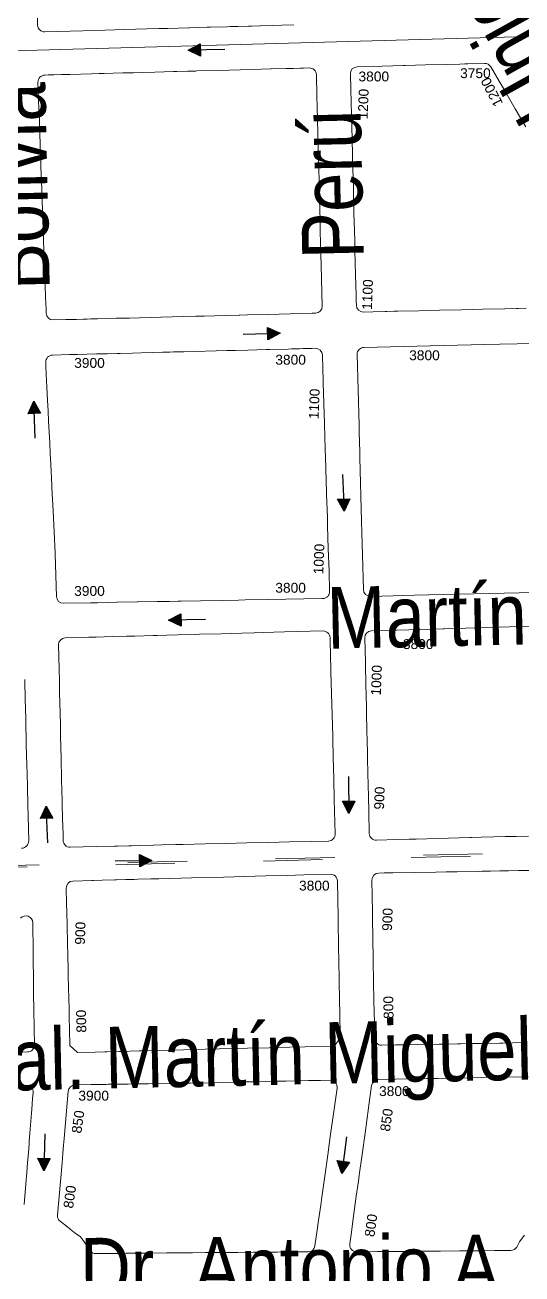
# Model space of a CAD drawing. Header units: millimetres. Extents: x 11558 to 23675, y 49449 to 61482.
# Drawn here: x 16625 to 16827, y 54186 to 54693 of the extents above; entities that cross this region are included whole.
import ezdxf

# ---------------------------------------------------------------- set-up
doc = ezdxf.new("R2010")
doc.units = ezdxf.units.MM
doc.linetypes.add('ACAD_ISO03W100', pattern=[30, 12, -18])
for name, color, linetype in [('0. plano base - nombres calles', 22, 'Continuous'), ('0. Plano Base - PLANO', 254, 'Continuous'), ('0. Plano base - sentido calles', 253, 'Continuous'), ('0.BARRIOS - DIVISIÓN', 12, 'ACAD_ISO03W100'), ('7. puesta en valor CC la lucila', 212, 'Continuous'), ('numeración', 7, 'Continuous')]:
    doc.layers.add(name, color=color, linetype=linetype)
doc.layers.add('Linea 133 ida', color=7, linetype='Continuous', true_color=0x940000)
doc.layers.get('7. puesta en valor CC la lucila').off()
doc.styles.get("Standard").update_dxf_attribs({"font": 'arial.ttf'})

# ---------------------------------------------------------------- blocks, each defined once
blk = doc.blocks.new('MANZANAS')
at = {"layer": '0. Plano Base - PLANO', "color": 0, "linetype": 'Continuous', "lineweight": 5}
for points in [[(5636792.74, 6177398.62), (5636788.49, 6177396.26), (5636785.07, 6177394.36), (5636780.92, 6177392.06), (5636780.78, 6177391.98), (5636777.73, 6177390.29), (5636776.67, 6177389.7), (5636772.89, 6177387.6), (5636770.1, 6177386.05), (5636769.14, 6177385.52), (5636763.23, 6177382.24), (5636762.06, 6177381.58), (5636761.94, 6177381.52), (5636755.58, 6177377.99), (5636755.41, 6177377.9), (5636747.99, 6177373.78), (5636744.8, 6177372), (5636740.62, 6177369.68), (5636732.72, 6177365.3), (5636725.62, 6177361.36), (5636717.82, 6177357.03), (5636704.27, 6177349.5, -0.416144), (5636700.45, 6177350.61), (5636693.18, 6177363.92)], [(5636929.51, 6177339.95), (5636926.68, 6177338.4), (5636926.07, 6177338.06), (5636921.95, 6177335.79), (5636914.18, 6177331.53), (5636906.5, 6177327.3), (5636898.76, 6177323.05), (5636891.36, 6177318.98), (5636883.91, 6177314.89), (5636882.6, 6177314.16), (5636879.94, 6177312.7), (5636879.42, 6177312.42), (5636874.96, 6177309.96), (5636871.63, 6177308.14, -0.413484), (5636867.83, 6177309.24), (5636867.06, 6177310.64), (5636865.37, 6177313.69), (5636864.36, 6177315.53), (5636864.2, 6177315.81), (5636861.49, 6177320.71), (5636859.72, 6177323.91), (5636856.79, 6177329.21), (5636855.77, 6177331.05), (5636852.56, 6177336.85), (5636851.98, 6177337.9), (5636851.54, 6177338.71), (5636849.67, 6177342.08), (5636847.73, 6177345.6), (5636847.19, 6177346.56), (5636845.94, 6177348.84), (5636845.08, 6177350.38), (5636844.79, 6177350.91), (5636842.93, 6177354.27), (5636838.72, 6177361.89), (5636834.69, 6177369.18), (5636833.18, 6177371.91), (5636830.35, 6177377.03), (5636825.41, 6177385.96), (5636822.3, 6177391.58, -0.414115), (5636823.4, 6177395.38), (5636832.34, 6177400.33), (5636839.87, 6177404.5), (5636840.64, 6177404.93), (5636844.14, 6177406.86), (5636847.66, 6177408.81), (5636855.01, 6177412.88), (5636859.91, 6177415.59), (5636861.74, 6177416.6), (5636862.7, 6177417.13), (5636868.72, 6177420.47, -0.27384), (5636871.57, 6177420.38), (5636877.34, 6177416.74), (5636880.65, 6177414.64), (5636884.51, 6177412.2), (5636887.32, 6177410.43), (5636888.28, 6177409.82), (5636895.48, 6177405.27)], [(5636985.38, 6177238.85), (5636980.38, 6177236.09), (5636948.25, 6177218.4), (5636948.11, 6177218.32), (5636943.06, 6177215.54), (5636935.5, 6177211.37), (5636927.41, 6177206.92, -0.4136), (5636923.61, 6177208.02), (5636916.77, 6177220.38), (5636912.44, 6177228.19), (5636910.22, 6177232.2), (5636897.61, 6177254.99), (5636896.53, 6177256.94), (5636892.56, 6177264.12), (5636891.21, 6177266.56), (5636877.33, 6177291.63, -0.414983), (5636878.43, 6177295.44), (5636902.04, 6177308.42), (5636906.94, 6177311.11), (5636921.53, 6177319.14), (5636926.76, 6177322.02), (5636945.21, 6177332.16)], [(5637029.22, 6177150.08), (5637024.83, 6177147.65), (5637021.02, 6177145.54), (5637016.9, 6177143.25), (5637012.49, 6177140.8), (5637009, 6177138.87), (5637008.45, 6177138.56), (5637000.89, 6177134.37), (5636995.76, 6177131.53), (5636993.15, 6177130.08), (5636989.31, 6177127.95), (5636986.83, 6177126.57), (5636982.74, 6177124.3), (5636975.22, 6177120.14, -0.415071), (5636971.41, 6177121.24), (5636967.15, 6177128.99), (5636964.21, 6177134.33), (5636964.07, 6177134.59), (5636962.12, 6177138.15), (5636959.52, 6177142.88), (5636956.89, 6177147.68), (5636955.31, 6177150.55), (5636953.72, 6177153.45), (5636950.94, 6177158.52), (5636948.26, 6177163.4), (5636946.63, 6177166.37), (5636942.31, 6177174.24), (5636938.53, 6177181.12), (5636937.96, 6177182.16), (5636933.15, 6177190.92, -0.412766), (5636934.25, 6177194.72), (5636943.11, 6177199.64), (5636947.46, 6177202.05), (5636951.73, 6177204.42), (5636959.66, 6177208.83), (5636960.01, 6177209.02), (5636967.67, 6177213.28), (5636975.22, 6177217.47), (5636979.57, 6177219.89), (5636983.26, 6177221.94), (5636990.49, 6177225.95)], [(5637066.51, 6177074.84), (5637062.33, 6177072.57), (5637058.8, 6177070.66), (5637057.71, 6177070.07), (5637051.2, 6177066.53), (5637050.24, 6177066.02), (5637047.13, 6177064.33), (5637043.68, 6177062.46), (5637042.62, 6177061.88), (5637039.32, 6177060.09), (5637036.08, 6177058.33), (5637028.38, 6177054.15), (5637025.46, 6177052.57), (5637020.64, 6177049.96), (5637015.51, 6177047.18, -0.414648), (5637011.72, 6177048.31), (5637008.92, 6177053.49), (5637006.27, 6177058.38), (5637004.72, 6177061.24), (5637000.45, 6177069.14), (5636996.99, 6177075.56), (5636996.5, 6177076.45), (5636992.19, 6177084.43), (5636988.7, 6177090.89), (5636988.21, 6177091.79), (5636987.33, 6177093.42), (5636981.12, 6177104.92, -0.413936), (5636982.25, 6177108.71), (5636984.14, 6177109.74), (5636987.3, 6177111.45), (5636994.9, 6177115.57), (5637002.61, 6177119.74), (5637006.31, 6177121.75), (5637009.2, 6177123.31), (5637010.28, 6177123.9), (5637017.95, 6177128.05), (5637019.12, 6177128.69), (5637022.12, 6177130.32), (5637025.43, 6177132.11), (5637028.62, 6177133.84), (5637032.09, 6177135.72), (5637033.08, 6177136.25), (5637037.93, 6177138.88)], [(5636818.4, 6177112.28), (5636822.55, 6177104.75), (5636823.9, 6177102.31), (5636823.96, 6177102.18), (5636826.29, 6177097.96), (5636826.71, 6177097.2), (5636827.48, 6177095.81), (5636828.36, 6177094.22), (5636828.99, 6177093.07), (5636830.87, 6177089.67), (5636833.54, 6177084.82), (5636835.06, 6177082.07), (5636837.15, 6177078.28), (5636839.24, 6177074.48), (5636843.45, 6177066.85), (5636844.95, 6177064.15), (5636847.86, 6177058.86), (5636849.95, 6177055.07), (5636850.07, 6177054.86, -0.413982), (5636848.89, 6177050.78)], [(5637102.55, 6177005.46), (5637102.21, 6177003.32), (5637102.09, 6177002.09), (5637102.01, 6176999.71, -0.268447), (5637100.52, 6176997.33), (5637094.63, 6176994.21), (5637090.65, 6176992.1), (5637089.41, 6176991.44), (5637082.87, 6176987.97), (5637082.15, 6176987.59), (5637075.29, 6176983.96), (5637073.16, 6176982.83), (5637071.02, 6176981.7), (5637067.49, 6176979.83), (5637062.55, 6176977.21), (5637060.56, 6176976.15), (5637059.9, 6176975.81), (5637054.81, 6176973.1), (5637053.49, 6176972.41), (5637052.54, 6176971.9), (5637045.22, 6176968.02, -0.457428), (5637041.27, 6176969.55), (5637039.65, 6176974.1), (5637038.12, 6176978.38), (5637034.7, 6176988), (5637033.24, 6176992.09), (5637032.65, 6176993.75), (5637031.81, 6176996.1), (5637028.97, 6177004.09), (5637026.02, 6177012.37), (5637022.54, 6177022.12), (5637019.46, 6177030.78, -0.369419), (5637020.76, 6177034.18), (5637026.94, 6177037.53), (5637034.74, 6177041.77), (5637038.14, 6177043.62), (5637042.13, 6177045.78), (5637048.61, 6177049.3), (5637049.83, 6177049.97), (5637053.45, 6177051.93), (5637057.51, 6177054.14), (5637065.8, 6177058.64), (5637074.34, 6177063.27)], [(5636861.67, 6177025.41, -0.683082), (5636866.85, 6177026.04), (5636872.4, 6177015.71), (5636874.75, 6177011.34), (5636876.78, 6177007.56), (5636878.79, 6177003.82), (5636880.34, 6177000.93), (5636883.74, 6176994.6), (5636890.39, 6176982.25, -0.414769), (5636889.24, 6176978.46), (5636871.72, 6176969.08)], [(5636886.84, 6176961.76), (5636894.92, 6176966.16, -0.443114), (5636898.84, 6176964.8), (5636899.78, 6176962.58), (5636901.5, 6176958.53), (5636902.07, 6176957.17), (5636905.29, 6176949.59), (5636906.61, 6176946.47), (5636907.02, 6176945.51), (5636908.4, 6176942.25), (5636909.96, 6176938.58), (5636911.6, 6176934.71), (5636913.28, 6176930.73), (5636913.37, 6176930.54), (5636916.65, 6176922.8)]]:
    blk.add_lwpolyline(points, format="xyb", dxfattribs=at)
for points in [[(5636854.57, 6177298.73), (5636853.37, 6177298.06), (5636845.57, 6177293.75), (5636837.75, 6177289.43), (5636830.41, 6177285.37), (5636827.63, 6177283.83), (5636827.42, 6177283.72), (5636822.63, 6177281.07), (5636815.04, 6177276.88), (5636812.2, 6177275.31), (5636812.08, 6177275.24), (5636807.49, 6177272.71), (5636799.77, 6177268.44), (5636799.58, 6177268.33), (5636796.24, 6177266.49), (5636792.02, 6177264.15), (5636788.41, 6177262.16), (5636788.3, 6177262.1), (5636787.5, 6177261.66), (5636784.78, 6177260.16), (5636784.59, 6177260.05), (5636783.77, 6177259.6), (5636777.09, 6177255.91), (5636776.85, 6177255.77), (5636774.75, 6177254.61), (5636773.42, 6177253.87), (5636772.05, 6177253.12), (5636769.59, 6177251.76), (5636767.7, 6177250.71), (5636765.8, 6177249.66), (5636761.36, 6177247.22, -0.411013), (5636757.57, 6177248.29), (5636756.8, 6177249.66), (5636754.44, 6177253.83), (5636754.38, 6177253.93), (5636749.49, 6177262.59), (5636749.44, 6177262.67), (5636745.08, 6177270.38), (5636740.83, 6177277.89), (5636736.87, 6177284.9), (5636733.32, 6177291.17), (5636732.17, 6177293.2), (5636731.74, 6177293.96), (5636731.63, 6177294.16), (5636728.14, 6177300.33), (5636728.06, 6177300.47), (5636725.82, 6177304.44), (5636724.5, 6177306.76), (5636723.78, 6177308.04), (5636719.46, 6177315.68), (5636717.03, 6177319.98), (5636716.92, 6177320.18), (5636714.67, 6177324.16), (5636711.32, 6177330.08, -0.416697), (5636712.4, 6177333.9), (5636713.69, 6177334.62), (5636715.67, 6177335.72), (5636718.42, 6177337.24), (5636721.36, 6177338.87), (5636729.03, 6177343.12), (5636731.75, 6177344.63), (5636733.57, 6177345.64), (5636736.74, 6177347.4), (5636740.2, 6177349.32), (5636743.94, 6177351.39), (5636747.07, 6177353.13), (5636751.53, 6177355.6), (5636758.1, 6177359.24), (5636759.16, 6177359.83), (5636759.31, 6177359.91), (5636763.14, 6177362.03), (5636765.99, 6177363.61), (5636766.4, 6177363.84), (5636774.2, 6177368.16), (5636781.81, 6177372.38), (5636789.33, 6177376.55), (5636792.57, 6177378.35), (5636792.84, 6177378.5), (5636798.15, 6177381.44), (5636800.76, 6177382.89), (5636803.28, 6177384.29), (5636804.36, 6177384.88), (5636806.41, 6177386.02, -0.414856), (5636810.22, 6177384.92), (5636810.53, 6177384.36), (5636810.66, 6177384.13), (5636811.7, 6177382.23), (5636812.93, 6177380), (5636813.6, 6177378.8), (5636814.48, 6177377.2), (5636814.97, 6177376.3), (5636816.03, 6177374.39), (5636817.02, 6177372.59), (5636817.34, 6177372.01), (5636818.28, 6177370.31), (5636818.37, 6177370.15), (5636819.07, 6177368.87), (5636819.85, 6177367.47), (5636820.02, 6177367.15), (5636820.75, 6177365.83), (5636821.43, 6177364.61), (5636822.47, 6177362.71), (5636826.76, 6177354.94), (5636830.93, 6177347.37), (5636831.46, 6177346.42), (5636835, 6177340.01), (5636836.34, 6177337.58), (5636839.19, 6177332.41), (5636840.74, 6177329.6), (5636843.51, 6177324.58), (5636847.63, 6177317.11), (5636855.67, 6177302.53, -0.413979)], [(5636814.34, 6177148.06), (5636805.94, 6177163.16), (5636805.78, 6177163.43), (5636801.39, 6177170.94), (5636797.08, 6177178.31), (5636792.23, 6177186.61), (5636791.85, 6177187.27), (5636787.5, 6177194.72), (5636785.33, 6177198.43), (5636783.17, 6177202.13), (5636778.63, 6177209.89), (5636776.6, 6177213.36), (5636774.35, 6177217.21), (5636771.7, 6177221.74), (5636767.58, 6177228.79), (5636766.57, 6177230.52, -0.421243), (5636767.63, 6177234.39), (5636773.75, 6177237.77), (5636776.48, 6177239.28), (5636783.26, 6177243.02), (5636784.13, 6177243.5), (5636787.1, 6177245.14), (5636790.67, 6177247.12), (5636791.69, 6177247.68), (5636796.09, 6177250.11), (5636799.23, 6177251.85), (5636803.22, 6177254.05), (5636806.76, 6177256.01), (5636809.43, 6177257.49), (5636810.63, 6177258.15), (5636810.68, 6177258.18), (5636812.47, 6177259.17), (5636813.27, 6177259.61), (5636813.77, 6177259.89), (5636814.4, 6177260.23), (5636829.62, 6177268.64), (5636832.75, 6177270.38), (5636837.11, 6177272.78), (5636840.33, 6177274.56), (5636843.75, 6177276.45), (5636844.88, 6177277.08), (5636851.45, 6177280.71), (5636852.6, 6177281.34), (5636855.43, 6177282.91), (5636856.62, 6177283.56), (5636859.91, 6177285.39), (5636861.08, 6177286.03, -0.41273), (5636864.88, 6177284.95), (5636867.59, 6177280.09), (5636869.8, 6177276.14), (5636870.11, 6177275.58), (5636870.59, 6177274.74), (5636872.26, 6177271.75), (5636874.6, 6177267.57), (5636876.48, 6177264.21), (5636878.33, 6177260.89), (5636878.75, 6177260.14), (5636880.96, 6177256.2), (5636883.63, 6177251.42), (5636885.15, 6177248.7), (5636889.86, 6177240.29), (5636894.47, 6177232.04), (5636895.12, 6177230.87), (5636897.59, 6177226.46), (5636898.86, 6177224.19), (5636903.3, 6177216.26), (5636907.75, 6177208.29), (5636911.72, 6177201.19), (5636911.79, 6177201.07, -0.417823), (5636910.68, 6177197.24), (5636910.39, 6177197.09), (5636890.87, 6177186.48), (5636882.93, 6177182.17), (5636880.6, 6177180.9), (5636874.69, 6177177.69), (5636866.96, 6177173.49), (5636860.11, 6177169.77), (5636859.09, 6177169.22), (5636855.97, 6177167.52), (5636851.85, 6177165.28), (5636851.51, 6177165.1), (5636844.68, 6177161.39), (5636844.38, 6177161.23), (5636837.41, 6177157.44), (5636837.18, 6177157.31), (5636830.24, 6177153.54), (5636830.05, 6177153.44), (5636827.74, 6177152.19), (5636818.12, 6177146.96, -0.411262)], [(5636862.4, 6177061.4), (5636861.82, 6177062.45), (5636858.95, 6177067.67), (5636858.74, 6177068.05), (5636854.66, 6177075.47), (5636852.57, 6177079.28), (5636850.49, 6177083.06), (5636846.3, 6177090.68), (5636841.97, 6177098.57), (5636841.8, 6177098.88), (5636839.37, 6177103.29), (5636837.75, 6177106.24), (5636837.65, 6177106.43), (5636833.36, 6177114.23), (5636831.25, 6177118.06), (5636828.9, 6177122.35), (5636824.13, 6177131.02, -0.413197), (5636825.23, 6177134.82), (5636833.58, 6177139.45), (5636836.2, 6177140.9), (5636841.92, 6177144.07), (5636847, 6177146.89), (5636847.24, 6177147.02), (5636849.91, 6177148.5), (5636856.42, 6177152.11), (5636857.74, 6177152.84), (5636861.32, 6177154.82), (5636865.18, 6177156.96), (5636871.65, 6177160.54), (5636872.88, 6177161.23), (5636880.6, 6177165.51), (5636888, 6177169.61), (5636892.3, 6177171.99), (5636892.47, 6177172.08), (5636895.57, 6177173.8), (5636903.07, 6177177.96), (5636916.81, 6177185.57, -0.414467), (5636920.62, 6177184.48), (5636921.88, 6177182.2), (5636923.57, 6177179.15), (5636927.43, 6177172.16), (5636931.64, 6177164.56), (5636935.78, 6177157.07), (5636940.07, 6177149.32), (5636940.63, 6177148.29), (5636944.16, 6177141.92), (5636948.39, 6177134.28), (5636952.55, 6177126.75), (5636959.23, 6177114.67, -0.414884), (5636958.13, 6177110.86), (5636951.93, 6177107.45), (5636944.25, 6177103.22), (5636936.87, 6177099.17), (5636929.11, 6177094.9), (5636921.65, 6177090.79), (5636914.26, 6177086.73), (5636906.42, 6177082.41), (5636904.12, 6177081.15), (5636903.85, 6177081), (5636898.8, 6177078.22), (5636895.84, 6177076.6), (5636895.79, 6177076.57), (5636890.87, 6177073.86), (5636888.09, 6177072.33), (5636887.09, 6177071.78), (5636883.03, 6177069.55), (5636881.97, 6177068.97), (5636875.51, 6177065.41), (5636866.2, 6177060.29, -0.414337)], [(5636968.86, 6177098.12), (5636975.9, 6177085.12), (5636977.94, 6177081.34), (5636980.26, 6177077.07), (5636980.41, 6177076.79), (5636982.14, 6177073.59), (5636983.82, 6177070.49), (5636984.01, 6177070.13), (5636988.21, 6177062.38), (5636989.62, 6177059.78), (5636990.45, 6177058.25), (5636992.35, 6177054.73), (5636994.13, 6177051.45), (5636999.26, 6177041.97), (5636998.65, 6177038.02), (5636991.7, 6177034.18), (5636988.32, 6177032.32), (5636982.79, 6177029.27), (5636975.9, 6177025.47), (5636975.48, 6177025.24), (5636967.79, 6177020.99), (5636952.77, 6177012.7), (5636945, 6177008.42), (5636929.9, 6177000.09), (5636929.24, 6176999.73), (5636922.71, 6176996.12), (5636922.13, 6176995.8), (5636917.9, 6176993.47), (5636917.06, 6176993), (5636913.58, 6176991.08), (5636907.31, 6176987.62), (5636903.25, 6176988.73), (5636900.15, 6176994.37), (5636897.62, 6176998.97), (5636896.09, 6177001.76), (5636891.92, 6177009.35), (5636889.55, 6177013.66), (5636887.8, 6177016.85), (5636886.16, 6177019.84), (5636885.33, 6177021.35), (5636883.61, 6177024.48), (5636879.45, 6177032.05), (5636875.35, 6177039.52), (5636872.45, 6177044.79, -0.413278), (5636873.55, 6177048.59), (5636880.31, 6177052.33), (5636880.82, 6177052.61), (5636883.89, 6177054.31), (5636888.35, 6177056.78), (5636888.98, 6177057.13), (5636892.39, 6177059.02), (5636895.27, 6177060.61), (5636896.6, 6177061.35), (5636901.29, 6177063.94), (5636904.12, 6177065.51), (5636911.88, 6177069.81), (5636919.46, 6177074), (5636927.12, 6177078.24), (5636934.47, 6177082.31), (5636942.11, 6177086.54), (5636949.71, 6177090.74), (5636952.61, 6177092.35), (5636955.58, 6177093.99), (5636965.05, 6177099.23, -0.416942)], [(5637007.54, 6177023.35), (5637011.05, 6177013.42), (5637013.84, 6177005.54), (5637016.65, 6176997.6), (5637019.59, 6176989.28), (5637022.44, 6176981.22), (5637023.52, 6176978.16), (5637025.94, 6176971.34), (5637026.97, 6176968.4), (5637029.12, 6176962.34, -0.371741), (5637027.79, 6176958.94), (5637020.14, 6176954.89), (5637016.71, 6176953.07), (5637016.14, 6176952.77), (5637009.57, 6176949.28), (5637008.92, 6176948.94), (5637008.15, 6176948.53), (5637002.57, 6176945.58), (5637001.25, 6176944.87), (5637000.79, 6176944.63), (5636994.46, 6176941.28), (5636993.93, 6176941), (5636990.93, 6176939.41), (5636986.23, 6176936.92), (5636985.71, 6176936.64), (5636978.89, 6176933.03), (5636978.36, 6176932.75), (5636976.99, 6176932.03), (5636970.78, 6176928.73), (5636967.48, 6176926.99), (5636963.26, 6176924.75), (5636962.42, 6176924.31), (5636959.73, 6176922.88), (5636955.51, 6176920.64), (5636951.56, 6176918.55, -0.250265), (5636948.93, 6176918.56), (5636946.6, 6176919.81), (5636943.75, 6176921.35, 0.078645), (5636942.92, 6176921.64), (5636940.31, 6176922.11), (5636937.78, 6176922.57), (5636937.34, 6176922.65), (5636936.54, 6176922.8), (5636932.69, 6176923.5, -0.254943), (5636930.61, 6176925.18), (5636922.42, 6176944.95), (5636920.97, 6176948.45), (5636919.63, 6176951.68), (5636919.19, 6176952.75), (5636918.62, 6176954.13), (5636911.24, 6176971.96, -0.384522), (5636912.5, 6176975.49), (5636918.29, 6176978.62), (5636923.22, 6176981.28), (5636923.66, 6176981.52), (5636924.3, 6176981.87), (5636930.44, 6176985.18), (5636930.78, 6176985.36), (5636931.46, 6176985.73), (5636934.02, 6176987.11), (5636937.96, 6176989.24), (5636938.73, 6176989.66), (5636946.69, 6176993.95), (5636949.35, 6176995.38), (5636953.09, 6176997.4), (5636953.74, 6176997.76), (5636961.3, 6177001.85), (5636965.06, 6177003.91), (5636972.91, 6177008.2), (5636976.51, 6177010.17), (5636984.35, 6177014.45), (5636987.78, 6177016.32), (5636991.66, 6177018.44), (5636995.87, 6177020.74), (5636997.11, 6177021.41), (5637000.1, 6177023.02), (5637003.57, 6177024.89, -0.460057)]]:
    blk.add_lwpolyline(points, format="xyb", close=True, dxfattribs=at)

msp = doc.modelspace()

# ---------------------------------------------------------------- hatches: boundary and pattern name
at = {"layer": '0. Plano base - sentido calles', "linetype": 'Continuous', "lineweight": 25, "ltscale": 2, "true_color": 0x1a1a1a}
h = msp.add_hatch(color=250, dxfattribs=at)
h.dxf.hatch_style = 1
h.paths.add_polyline_path([(16691.51, 54682.77), (16696.56, 54680.39), (16696.51, 54682.88)])
h.paths.add_polyline_path([(16691.51, 54682.77), (16696.51, 54682.88), (16696.45, 54685.38)])
h = msp.add_hatch(color=250, dxfattribs=at)
h.dxf.hatch_style = 1
h.paths.add_polyline_path([(16728.89, 54567.77), (16723.84, 54570.16), (16723.89, 54567.66)])
h.paths.add_polyline_path([(16728.89, 54567.77), (16723.89, 54567.66), (16723.95, 54565.16)])
h = msp.add_hatch(color=250, dxfattribs=at)
h.dxf.hatch_style = 1
h.paths.add_polyline_path([(16628.86, 54540.16), (16626.58, 54535.05), (16629.08, 54535.16)])
h.paths.add_polyline_path([(16628.86, 54540.16), (16629.08, 54535.16), (16631.58, 54535.27)])
h = msp.add_hatch(color=250, dxfattribs=at)
h.dxf.hatch_style = 1
h.paths.add_polyline_path([(16754.87, 54495.46), (16757.15, 54500.56), (16754.66, 54500.45)])
h.paths.add_polyline_path([(16754.87, 54495.46), (16754.66, 54500.45), (16752.16, 54500.35)])
h = msp.add_hatch(color=250, dxfattribs=at)
h.dxf.hatch_style = 1
h.paths.add_polyline_path([(16683.63, 54451.17), (16688.67, 54448.75), (16688.63, 54451.25)])
h.paths.add_polyline_path([(16683.63, 54451.17), (16688.63, 54451.25), (16688.59, 54453.75)])
h = msp.add_hatch(color=250, dxfattribs=at)
h.dxf.hatch_style = 1
h.paths.add_polyline_path([(16633.91, 54375.68), (16631.63, 54370.58), (16634.13, 54370.69)])
h.paths.add_polyline_path([(16633.91, 54375.68), (16634.13, 54370.69), (16636.63, 54370.8)])
h = msp.add_hatch(color=250, dxfattribs=at)
h.dxf.hatch_style = 1
h.paths.add_polyline_path([(16756.75, 54372.71), (16759.24, 54377.71), (16756.74, 54377.71)])
h.paths.add_polyline_path([(16756.75, 54372.71), (16756.74, 54377.71), (16754.24, 54377.71)])
h = msp.add_hatch(color=250, dxfattribs=at)
h.dxf.hatch_style = 1
h.paths.add_polyline_path([(16676.89, 54353.57), (16671.87, 54356.03), (16671.89, 54353.53)])
h.paths.add_polyline_path([(16676.89, 54353.57), (16671.89, 54353.53), (16671.91, 54351.04)])
h = msp.add_hatch(color=250, dxfattribs=at)
h.dxf.hatch_style = 1
h.paths.add_polyline_path([(16632.93, 54227.52), (16635.6, 54232.43), (16633.1, 54232.52)])
h.paths.add_polyline_path([(16632.93, 54227.52), (16633.1, 54232.52), (16630.6, 54232.6)])
h = msp.add_hatch(color=250, dxfattribs=at)
h.dxf.hatch_style = 1
h.paths.add_polyline_path([(16753.96, 54226.33), (16757.06, 54230.99), (16754.58, 54231.29)])
h.paths.add_polyline_path([(16753.96, 54226.33), (16754.58, 54231.29), (16752.09, 54231.6)])

# ---------------------------------------------------------------- linework, layer by layer
at = {"layer": '0. Plano base - sentido calles', "color": 250, "linetype": 'Continuous', "lineweight": 25, "ltscale": 2, "true_color": 0x1a1a1a}
for points in [[(16706.5, 54683.12), (16691.51, 54682.77), (16696.45, 54685.38), (16696.56, 54680.39), (16691.51, 54682.77)], [(16713.9, 54567.44), (16728.89, 54567.77), (16723.95, 54565.16), (16723.84, 54570.16), (16728.89, 54567.77)], [(16629.51, 54525.17), (16628.86, 54540.16), (16631.58, 54535.27), (16626.58, 54535.05), (16628.86, 54540.16)], [(16754.22, 54510.44), (16754.87, 54495.46), (16752.16, 54500.35), (16757.15, 54500.56), (16754.87, 54495.46)], [(16698.63, 54451.42), (16683.63, 54451.17), (16688.59, 54453.75), (16688.67, 54448.75), (16683.63, 54451.17)], [(16756.73, 54387.71), (16756.75, 54372.71), (16754.24, 54377.71), (16759.24, 54377.71), (16756.75, 54372.71)], [(16634.56, 54360.7), (16633.91, 54375.68), (16636.63, 54370.8), (16631.63, 54370.58), (16633.91, 54375.68)], [(16661.89, 54353.46), (16676.89, 54353.57), (16671.91, 54351.04), (16671.87, 54356.03), (16676.89, 54353.57)], [(16633.44, 54242.51), (16632.93, 54227.52), (16630.6, 54232.6), (16635.6, 54232.43), (16632.93, 54227.52)], [(16755.8, 54241.22), (16753.96, 54226.33), (16752.09, 54231.6), (16757.06, 54230.99), (16753.96, 54226.33)]]:
    msp.add_lwpolyline(points, dxfattribs=at)
at = {"layer": '0.BARRIOS - DIVISIÓN', "color": 14, "lineweight": 18, "ltscale": 2}
for points in [[(15243.48, 55607.68), (15214.21, 55300.54), (15052.83, 55293.83), (15112.91, 54921.92), (14987.64, 54310.9), (17059.08, 54362.46), (17585.92, 54374.44), (17552.48, 55699.13), (15243.48, 55607.68)], [(16143.57, 52644.27), (16954.31, 53347.77), (17515.76, 53367.33), (17538.11, 53382.21), (17659.73, 53390.45), (17637.92, 53679.7), (17639.89, 53799.72), (17625.59, 53940.22), (17597.55, 54075.9), (17579.24, 54125.09), (17580.44, 54241.86), (17585.92, 54374.44), (14987.64, 54310.9)]]:
    msp.add_lwpolyline(points, dxfattribs=at)
at = {"layer": 'Linea 133 ida', "lineweight": 15}
msp.add_lwpolyline([(19562.59, 53365.53), (19583.19, 53563.54), (19603.79, 53766.03), (19616.26, 53891.75), (19630.97, 54062.57), (19646.27, 54181.66), (19657.19, 54298.97), (19673.26, 54494.3), (19682.32, 54637.76), (19691.69, 54754.78, 0.452211), (19684.26, 54762.45, -0.013337), (19426.39, 54756.93), (18399.86, 54732.21), (15988.39, 54664.92)], format="xyb", dxfattribs=at)

# ---------------------------------------------------------------- block references
at = {"layer": '0. Plano Base - PLANO', "color": 28, "lineweight": 5, "true_color": 0x0d0d0d, "rotation": 332.5463477508169}
msp.add_blockref('MANZANAS', (-7833237.48, -2828296.13), dxfattribs=at)
at = {"layer": '7. puesta en valor CC la lucila', "color": 250, "lineweight": 30, "rotation": 332.5463477508169}
msp.add_blockref('MANZANAS', (-7833237.48, -2828296.13), dxfattribs=at)

# ---------------------------------------------------------------- texts
at = {"layer": '0. plano base - nombres calles', "color": 250, "lineweight": 15, "true_color": 0x1a1a1a, "char_height": 25, "attachment_point": 1}
for s, width, insert, rotation in [('{\\fArial Narrow|b0|i0|c0|p34;Estados Unidos}', 329.255, (16881.06, 54552.48), 119.0262), ('{\\fArial Narrow|b0|i0|c0|p34;Bolivia}', 329.255, (16610.41, 54584.95), 91.2868), ('{\\fArial Narrow|b0|i0|c0|p34;Perú}', 329.255, (16737.95, 54597.69), 91.2868), ('{\\fArial Narrow|b0|i0|c0|p34;Martín J. Haedo}', 329.255, (16747.59, 54464.59), 1.2534), ('{\\fArial Narrow|b0|i0|c0|p34;Gral. Martín Miguel de Güemes}', 418.7497, (16587.48, 54284.42), 1.2149), ('{\\fArial Narrow|b0|i0|c0|p34;Dr. Antonio A. Centrángolo}', 353.234, (16647.54, 54200.19), 0.4564)]:
    msp.add_mtext_dynamic_manual_height_columns(s, width=width, gutter_width=12.5, heights=[0], dxfattribs=dict(at, insert=insert, rotation=rotation))
at = {"layer": 'numeración', "color": 251, "true_color": 0x606162, "char_height": 4, "attachment_point": 1}
for s, insert in [('3800', (16760.73, 54674.13)), ('3750', (16801.99, 54675.46)), ('3900', (16645.29, 54557.74)), ('3800', (16726.96, 54559.03)), ('3800', (16781.3, 54560.85)), ('3800', (16726.96, 54466.37)), ('3900', (16645.29, 54465.08)), ('3800', (16778.76, 54443.48)), ('3800', (16736.59, 54345.36)), ('3900', (16647, 54260.01)), ('3800', (16769.09, 54261.85))]:
    msp.add_mtext_dynamic_manual_height_columns(s, width=16.0314, gutter_width=12.5, heights=[0], dxfattribs=dict(at, insert=insert))
for s, insert, rotation in [('1200', (16815.96, 54659.35), 117.6189), ('1200', (16760.43, 54654.77), 87.8753), ('1100', (16762.17, 54577.36), 87.8753), ('1100', (16740.53, 54532.94), 87.8753), ('1000', (16742.44, 54469.92), 87.8753), ('1000', (16765.78, 54420.65), 87.8753), ('900', (16767.06, 54374.34), 87.8753), ('900', (16770.31, 54325.03), 88.0008), ('900', (16645.58, 54319.43), 88.0008), ('800', (16770.98, 54289.15), 91.1884), ('800', (16646.25, 54283.55), 91.1884), ('850', (16644.2, 54243.05), 81.9694), ('850', (16769.48, 54243.8), 81.9694), ('800', (16640.86, 54212.56), 81.9694), ('800', (16763.16, 54200.96), 81.9694)]:
    msp.add_mtext_dynamic_manual_height_columns(s, width=16.0314, gutter_width=12.5, heights=[0], dxfattribs=dict(at, insert=insert, rotation=rotation))

doc.saveas('drawing.dxf')
